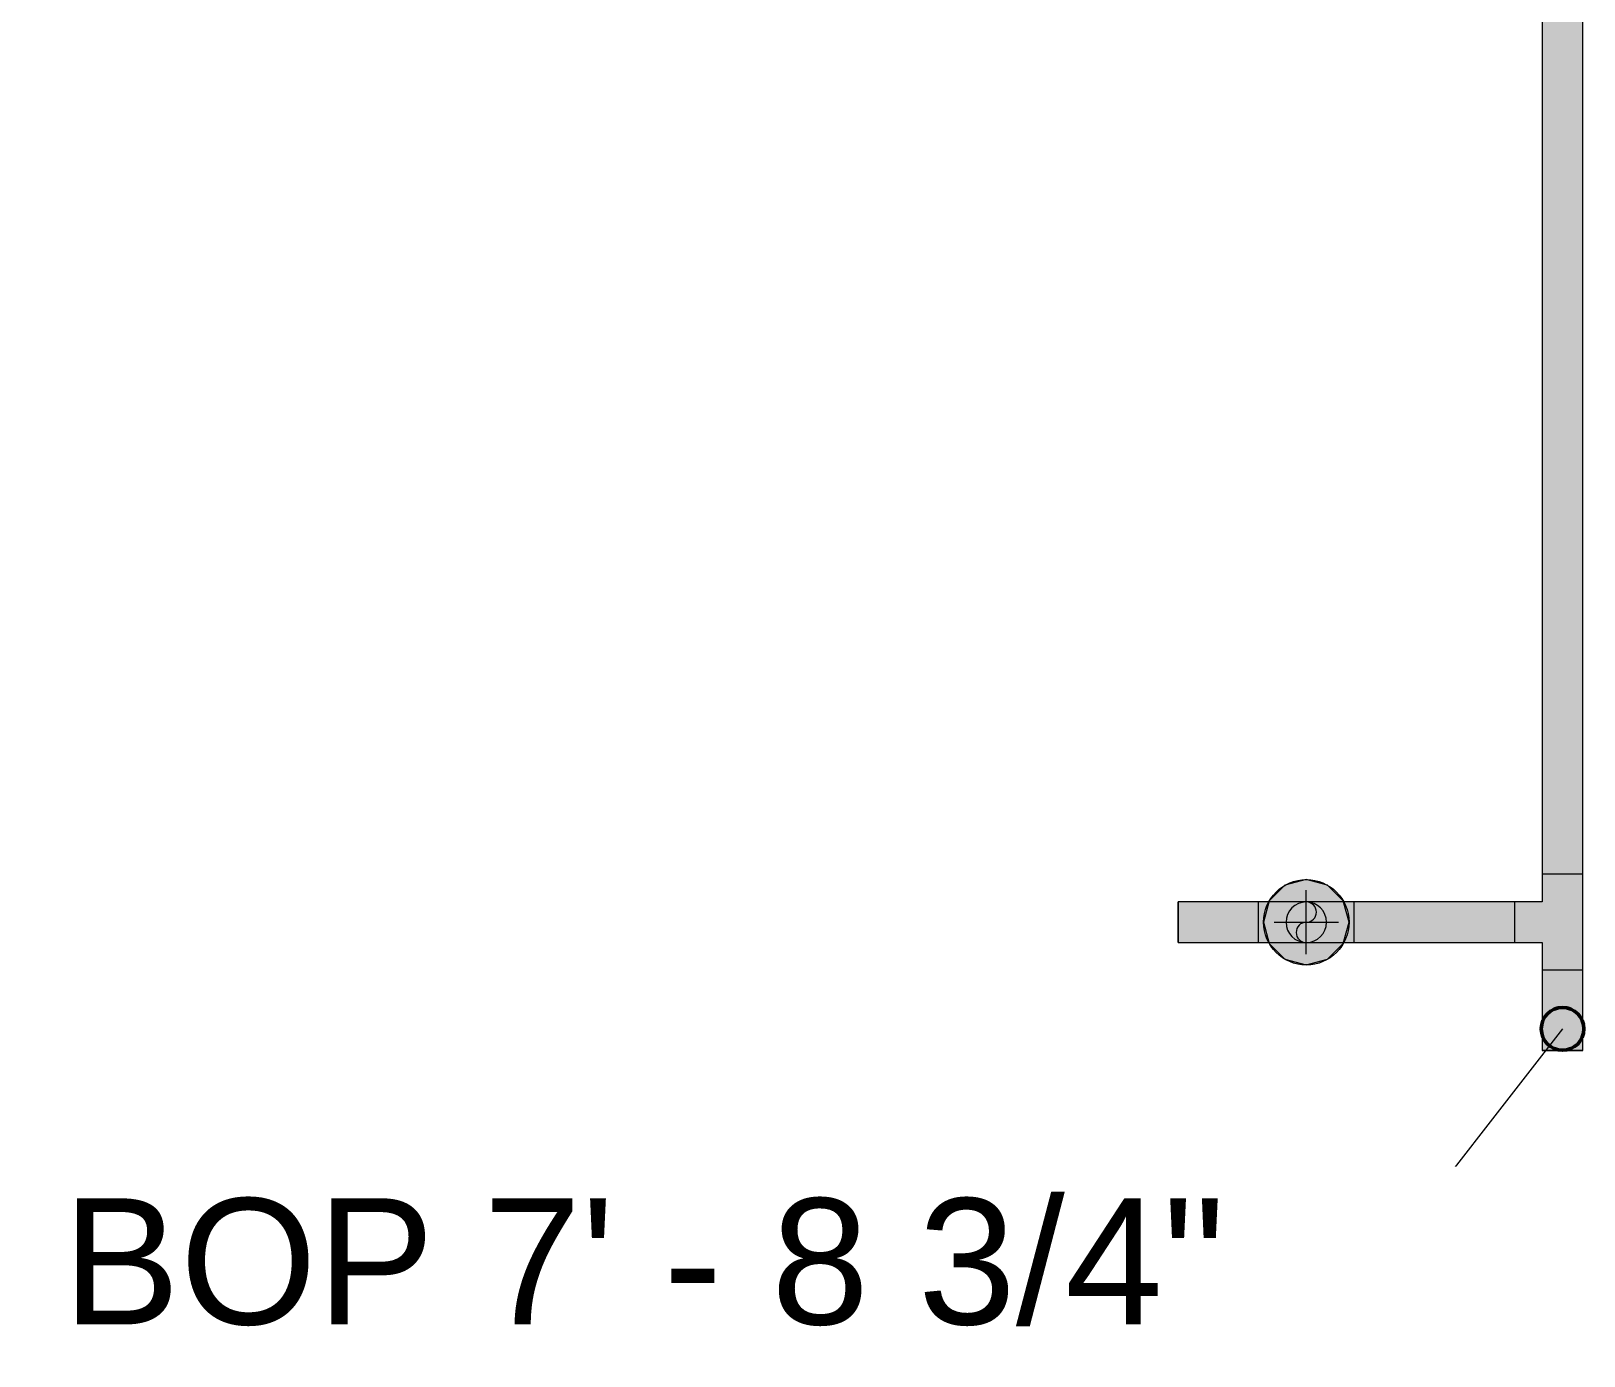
# Model space of a CAD drawing. Header units: inches. Extents: x -3385 to 41, y 7 to 1342.
# Drawn here: x -2247.7 to -2175, y 471.4 to 533.5 of the extents above; entities that cross this region are included whole.
import ezdxf

# ---------------------------------------------------------------- set-up
doc = ezdxf.new("R2010")
doc.units = ezdxf.units.IN
doc.header["$MEASUREMENT"] = 0
for name, color, linetype, lineweight in [('A-ANNO-NOTE', 131, 'Continuous', 9), ('G-ANNO-DIMS', 111, 'Continuous', 9), ('P-PIPE', 3, 'Continuous', 9), ('P-PIPE-CNTR', 3, 'Continuous', 9)]:
    doc.layers.add(name, color=color, linetype=linetype, lineweight=lineweight)
doc.styles.add('Arial', font='arial.ttf', dxfattribs={"height": 5.901198})

msp = doc.modelspace()

# ---------------------------------------------------------------- hatches: boundary and pattern name
at = {"layer": 'A-ANNO-NOTE'}
h = msp.add_hatch(color=256, dxfattribs=at)
edge = h.paths.add_edge_path(flags=0)
edge.add_arc((-2188, 491.743), 2, 0, 360)
msp.add_hatch(color=256, dxfattribs=at).paths.add_polyline_path([(-2188, 489.743), (-2187, 490.011), (-2186.268, 490.743), (-2186, 491.743), (-2186.268, 492.743), (-2187, 493.475), (-2188, 493.743), (-2189, 493.475), (-2189.732, 492.743), (-2190, 491.743), (-2189.732, 490.743), (-2189, 490.011)], flags=0)
at = {"layer": 'P-PIPE'}
for points in [[(-2176.949, 493.988), (-2176.471, 493.991), (-2175.999, 493.996), (-2175.999, 629.94), (-2176.949, 629.936), (-2176.949, 493.989)], [(-2175.049, 493.988), (-2175.049, 629.936), (-2175.524, 629.94), (-2175.999, 629.94), (-2175.999, 493.992), (-2175.08, 493.989)], [(-2190.24, 491.744), (-2190.244, 492.694), (-2193.999, 492.694), (-2193.996, 492.219), (-2193.995, 491.744), (-2192.202, 491.744)], [(-2188, 490.793), (-2187.754, 490.825), (-2187.525, 490.92), (-2187.328, 491.071), (-2187.177, 491.268), (-2187.082, 491.497), (-2187.05, 491.743), (-2187.082, 491.989), (-2187.177, 492.218), (-2187.328, 492.415), (-2187.525, 492.566), (-2187.754, 492.66), (-2188, 492.693), (-2188.246, 492.66), (-2188.475, 492.566), (-2188.672, 492.415), (-2188.823, 492.218), (-2188.918, 491.989), (-2188.95, 491.743), (-2188.918, 491.497), (-2188.823, 491.268), (-2188.672, 491.071), (-2188.475, 490.92), (-2188.246, 490.825)], [(-2188, 490.793), (-2187.753, 490.825), (-2187.524, 490.92), (-2187.326, 491.073), (-2187.175, 491.271), (-2187.081, 491.5), (-2187.05, 491.753), (-2187.082, 491.993), (-2187.18, 492.224), (-2187.33, 492.418), (-2187.53, 492.569), (-2187.758, 492.663), (-2188.011, 492.693), (-2188.249, 492.66), (-2188.479, 492.564), (-2188.674, 492.413), (-2188.824, 492.216), (-2188.918, 491.987), (-2188.95, 491.741), (-2188.918, 491.497), (-2188.918, 491.499), (-2188.95, 491.743), (-2188.916, 491.994), (-2188.823, 492.218), (-2188.669, 492.417), (-2188.47, 492.568), (-2188.234, 492.662), (-2188, 492.693), (-2187.742, 492.656), (-2187.525, 492.566), (-2187.321, 492.405), (-2187.177, 492.218), (-2187.081, 491.979), (-2187.05, 491.743), (-2187.082, 491.497), (-2187.178, 491.266), (-2187.33, 491.069), (-2187.525, 490.92), (-2187.754, 490.825), (-2188, 490.793)], [(-2178.24, 491.744), (-2178.244, 492.694), (-2185.755, 492.694), (-2185.752, 492.219), (-2185.751, 491.744), (-2178.24, 491.744)], [(-2190.244, 490.794), (-2190.24, 491.27), (-2190.24, 491.744), (-2193.995, 491.744), (-2193.999, 490.794), (-2192.202, 490.794)], [(-2185.755, 490.794), (-2178.243, 490.795), (-2178.24, 491.272), (-2178.24, 491.744), (-2185.751, 491.744), (-2185.755, 490.81)], [(-2175.049, 485.744), (-2175.049, 489.499), (-2175.524, 489.503), (-2175.999, 489.503), (-2175.999, 485.748), (-2175.08, 485.745)]]:
    msp.add_hatch(color=256, dxfattribs=at).paths.add_polyline_path(points, flags=0)
h = msp.add_hatch(color=256, dxfattribs=at)
h.paths.add_polyline_path([(-2176.915, 493.989), (-2176.95, 493.988), (-2176.95, 492.694), (-2176.915, 492.663)], flags=0)
h.paths.add_polyline_path([(-2175.049, 489.499), (-2175.049, 493.988), (-2175.521, 493.991), (-2176.915, 493.989), (-2176.915, 492.661), (-2175.996, 491.748), (-2176.95, 490.793), (-2176.95, 489.499), (-2176.471, 489.503), (-2175.08, 489.501)], flags=0)
h = msp.add_hatch(color=256, dxfattribs=at)
h.paths.add_polyline_path([(-2188, 492.694), (-2190.244, 492.694), (-2190.24, 492.219), (-2190.24, 491.744), (-2188.95, 491.746), (-2188.916, 491.998), (-2188.822, 492.22), (-2188.672, 492.416), (-2188.433, 492.584), (-2188.361, 492.623), (-2188.182, 492.677), (-2188, 492.694)], flags=0)
h.paths.add_polyline_path([(-2187.049, 491.744), (-2185.751, 491.744), (-2185.755, 492.694), (-2187.984, 492.693), (-2187.75, 492.66), (-2187.466, 492.531), (-2187.309, 492.397), (-2187.17, 492.205), (-2187.081, 491.989), (-2187.05, 491.753)], flags=0)
h = msp.add_hatch(color=256, dxfattribs=at)
h.paths.add_polyline_path([(-2178.243, 492.663), (-2178.242, 492.663), (-2176.951, 492.661)], flags=0)
h.paths.add_polyline_path([(-2176.95, 490.793), (-2175.996, 491.748), (-2176.95, 492.694), (-2178.244, 492.694), (-2178.24, 492.219), (-2178.244, 490.793)], flags=0)
h = msp.add_hatch(color=256, dxfattribs=at)
h.paths.add_polyline_path([(-2188, 490.793), (-2188, 490.793), (-2188.246, 490.825), (-2188.532, 490.956), (-2188.689, 491.089), (-2188.837, 491.301), (-2188.918, 491.498), (-2188.95, 491.744), (-2190.24, 491.743), (-2190.244, 490.793), (-2188.168, 490.793)], flags=0)
h.paths.add_polyline_path([(-2185.755, 490.793), (-2185.752, 491.269), (-2185.751, 491.744), (-2187.05, 491.734), (-2187.083, 491.49), (-2187.176, 491.268), (-2187.328, 491.07), (-2187.566, 490.903), (-2187.638, 490.864), (-2187.817, 490.81), (-2188, 490.793), (-2187.525, 490.793)], flags=0)
h = msp.add_hatch(color=256, dxfattribs=at)
h.paths.add_polyline_path([(-2176.949, 485.744), (-2176.471, 485.747), (-2176.245, 485.747), (-2176.245, 489.503), (-2176.949, 489.499)], flags=0)
h.paths.add_polyline_path([(-2176.822, 485.746), (-2176.816, 485.892), (-2176.687, 489.118)], flags=0)
h.paths.add_polyline_path([(-2176.245, 485.747), (-2175.999, 485.748), (-2175.999, 489.503), (-2176.245, 489.503)], flags=0)

# ---------------------------------------------------------------- linework, layer by layer
at = {"layer": 'A-ANNO-NOTE'}
for p, q in [((-2188, 493.743), (-2189, 493.475)), ((-2187, 493.475), (-2188, 493.743)), ((-2189, 493.475), (-2189.732, 492.743)), ((-2186.268, 492.743), (-2187, 493.475)), ((-2189.732, 492.743), (-2190, 491.743)), ((-2186, 491.743), (-2186.268, 492.743)), ((-2190, 491.743), (-2189.732, 490.743)), ((-2186.268, 490.743), (-2186, 491.743)), ((-2189.732, 490.743), (-2189, 490.011)), ((-2187, 490.011), (-2186.268, 490.743)), ((-2189, 490.011), (-2188, 489.743)), ((-2188, 489.743), (-2187, 490.011))]:
    msp.add_line(p, q, dxfattribs=at)
msp.add_circle((-2188, 491.743), 2, dxfattribs=at)
at = {"layer": 'G-ANNO-DIMS'}
for p, q in [((-2175.999, 486.751), (-2184.348, 476.016)), ((-2184.348, 476.016), (-2190.678, 476.016))]:
    msp.add_line(p, q, dxfattribs=at)
at = {"layer": 'G-ANNO-DIMS', "lineweight": 50}
msp.add_circle((-2175.999, 486.751), 1, dxfattribs=at)
at = {"layer": 'P-PIPE'}
for p, q in [((-2176.949, 629.936), (-2176.949, 493.988)), ((-2175.049, 493.988), (-2175.049, 629.936)), ((-2176.95, 493.988), (-2176.95, 492.694)), ((-2175.049, 489.499), (-2175.049, 493.988)), ((-2190.244, 492.694), (-2193.999, 492.694)), ((-2185.755, 492.694), (-2190.244, 492.694)), ((-2178.244, 492.694), (-2185.755, 492.694)), ((-2176.95, 492.694), (-2178.244, 492.694)), ((-2193.999, 490.794), (-2190.244, 490.794)), ((-2190.244, 490.793), (-2185.755, 490.793)), ((-2185.755, 490.794), (-2178.244, 490.794)), ((-2178.244, 490.793), (-2176.95, 490.793)), ((-2176.95, 490.793), (-2176.95, 489.499)), ((-2176.949, 489.499), (-2176.949, 485.744)), ((-2175.049, 485.744), (-2175.049, 489.499))]:
    msp.add_line(p, q, dxfattribs=at)
for centre, radius, start, end in [((-2188, 491.743), 0.95, 0, 180), ((-2188, 492.218), 0.475, 270, 90), ((-2188, 491.743), 0.95, 180, 0), ((-2188, 491.268), 0.475, 90, 270)]:
    msp.add_arc(centre, radius, start, end, dxfattribs=at)
for centre, major_axis, ratio, start_param, end_param in [((-2175.999, 493.988), (0.951, 0), 0.004167, 2.877763, 3.137426), ((-2175.999, 493.988), (0.951, 0), 0.004167, 2.617391, 2.875627), ((-2175.999, 493.988), (0.951, 0), 0.004167, 2.355906, 2.613827), ((-2175.999, 493.988), (0.951, 0), 0.004167, 2.094259, 2.352028), ((-2175.999, 493.988), (0.95, 0), 0.004167, 2.094395, 2.3532), ((-2175.999, 493.988), (0.95, 0), 0.004167, 1.832596, 2.09092), ((-2175.999, 493.988), (0.951, 0), 0.004167, 1.83256, 2.090228), ((-2175.999, 493.988), (0.951, 0), 0.004167, 1.570842, 1.828429), ((-2175.999, 493.988), (0.95, 0), 0.004167, 1.570796, 1.828736), ((-2175.999, 493.988), (0.951, 0), 0.004167, 1.309118, 1.56663), ((-2175.999, 493.988), (0.95, 0), 0.004167, 1.308997, 1.566578), ((-2175.999, 493.988), (0.951, 0), 0.004167, 1.0474, 1.30483), ((-2175.999, 493.988), (0.95, 0), 0.004167, 1.047198, 1.304394), ((-2175.999, 493.988), (0.951, 0), 0.004167, 0.785703, 1.043031), ((-2175.999, 493.988), (0.95, 0), 0.004167, 0.785398, 1.042114), ((-2175.999, 493.988), (0.951, 0), 0.004167, 0.524058, 0.781232), ((-2175.999, 493.988), (0.951, 0), 0.004167, 0.262583, 0.519432), ((-2175.999, 493.988), (0.951, 0), 0.004167, 0, 0.257633), ((-2193.999, 491.744), (0, 0.95), 0.004216, 0, 1.570796), ((-2193.999, 491.744), (0, 0.95), 0.004216, 4.712389, 6.283185), ((-2190.244, 491.744), (0, 0.951), 0.004216, 5.759587, 6.283185), ((-2190.244, 491.744), (0, 0.95), 0.004216, 5.498753, 5.759587), ((-2190.244, 491.744), (0, 0.951), 0.004216, 4.712389, 5.758405), ((-2190.244, 491.744), (0, 0.95), 0.004216, 5.236512, 5.497787), ((-2185.755, 491.744), (0, 0.951), 0.004216, 4.712389, 6.283185), ((-2185.755, 491.744), (0, 0.95), 0.004216, 5.498753, 5.759587), ((-2185.755, 491.744), (0, 0.95), 0.004216, 5.236512, 5.497787), ((-2178.244, 491.744), (0, 0.951), 0.004167, 6.025553, 6.283185), ((-2178.244, 491.744), (0, 0.951), 0.004167, 5.763753, 6.020602), ((-2178.244, 491.744), (0, 0.951), 0.004167, 5.501954, 5.759127), ((-2178.244, 491.744), (0, 0.951), 0.004167, 5.240154, 5.497483), ((-2193.999, 491.744), (0, 0.95), 0.004216, 1.570796, 3.141593), ((-2193.999, 491.744), (0, 0.95), 0.004216, 3.141593, 4.712389), ((-2190.244, 491.744), (0, 0.95), 0.004216, 4.974421, 5.235988), ((-2190.244, 491.744), (0, 0.95), 0.004216, 4.712389, 4.974188), ((-2190.244, 491.744), (0, 0.95), 0.004216, 4.45059, 4.712389), ((-2190.244, 491.744), (0, 0.951), 0.004216, 4.450806, 4.712389), ((-2185.755, 491.744), (0, 0.951), 0.004216, 3.141593, 4.712389), ((-2185.755, 491.744), (0, 0.95), 0.004216, 4.974421, 5.235988), ((-2185.755, 491.744), (0, 0.95), 0.004216, 4.712389, 4.974188), ((-2185.755, 491.744), (0, 0.95), 0.004216, 4.45059, 4.712389), ((-2178.244, 491.744), (0, 0.951), 0.004167, 4.978355, 5.235785), ((-2178.244, 491.744), (0, 0.951), 0.004167, 4.716556, 4.974067), ((-2178.244, 491.744), (0, 0.951), 0.004167, 4.454756, 4.712343), ((-2190.244, 491.744), (0, 0.951), 0.004216, 3.141593, 3.403392), ((-2190.244, 491.744), (0, 0.951), 0.004216, 3.405488, 3.665191), ((-2190.244, 491.744), (0, 0.95), 0.004216, 3.665191, 3.926025), ((-2190.244, 491.744), (0, 0.951), 0.004216, 3.666373, 3.926991), ((-2190.244, 491.744), (0, 0.95), 0.004216, 3.926991, 4.188266), ((-2190.244, 491.744), (0, 0.951), 0.004216, 3.927731, 4.18879), ((-2190.244, 491.744), (0, 0.95), 0.004216, 4.18879, 4.450357), ((-2190.244, 491.744), (0, 0.951), 0.004216, 4.18924, 4.45059), ((-2185.755, 491.744), (0, 0.95), 0.004216, 3.926991, 4.188266), ((-2185.755, 491.744), (0, 0.95), 0.004216, 3.665191, 3.926025), ((-2185.755, 491.744), (0, 0.95), 0.004216, 4.18879, 4.450357), ((-2178.244, 491.744), (0, 0.951), 0.004167, 3.145759, 3.405422), ((-2178.244, 491.744), (0, 0.951), 0.004167, 3.407559, 3.665794), ((-2178.244, 491.744), (0, 0.951), 0.004167, 3.669358, 3.927279), ((-2178.244, 491.744), (0, 0.951), 0.004167, 3.931157, 4.188926), ((-2178.244, 491.744), (0, 0.951), 0.004167, 4.192957, 4.450625), ((-2175.999, 489.499), (0.951, 0), 0.004167, 2.617391, 3.137426), ((-2175.999, 489.499), (0.951, 0), 0.004167, 2.355906, 2.613827), ((-2175.999, 489.499), (0.95, 0), 0.004167, 2.094395, 2.3532), ((-2175.999, 489.499), (0.951, 0), 0.004167, 2.094259, 2.352028), ((-2175.999, 489.499), (0.95, 0), 0.004167, 1.832596, 2.09092), ((-2175.999, 489.499), (0.951, 0), 0.004167, 1.83256, 2.090228), ((-2175.999, 489.499), (0.95, 0), 0.004167, 1.570796, 1.828736), ((-2175.999, 489.499), (-0.951, 0), 0.004167, 4.712435, 4.970022), ((-2175.999, 489.499), (0.951, 0), 0.004167, 1.309118, 1.56663), ((-2175.999, 489.499), (0.95, 0), 0.004167, 1.308997, 1.566578), ((-2175.999, 489.499), (0.951, 0), 0.004167, 1.0474, 1.30483), ((-2175.999, 489.499), (0.95, 0), 0.004167, 1.047198, 1.304394), ((-2175.999, 489.499), (0.951, 0), 0.004167, 0.785703, 1.043031), ((-2175.999, 489.499), (0.95, 0), 0.004167, 0.785398, 1.042114), ((-2175.999, 489.499), (0.951, 0), 0.004167, 0.524058, 0.781232), ((-2175.999, 489.499), (0.951, 0), 0.004167, 0.262583, 0.519432), ((-2175.999, 489.499), (0.951, 0), 0.004167, 0, 0.257633), ((-2175.999, 485.744), (0.95, 0), 0.004167, 1.570796, 3.141593), ((-2175.999, 485.744), (0.95, 0), 0.004167, 3.141593, 4.45059), ((-2175.999, 485.744), (0.95, 0), 0.004167, 0, 1.570796), ((-2175.999, 485.744), (0.95, 0), 0.004167, 4.974188, 6.283185)]:
    msp.add_ellipse(centre, major_axis=major_axis, ratio=ratio, start_param=start_param, end_param=end_param, dxfattribs=at)
at = {"layer": 'P-PIPE-CNTR'}
for p, q in [((-2188, 490.243), (-2188, 493.243)), ((-2189.5, 491.743), (-2186.5, 491.743))]:
    msp.add_line(p, q, dxfattribs=at)

# ---------------------------------------------------------------- next in the draw order: texts
at = {"layer": 'G-ANNO-DIMS', "insert": (-2246.238, 478.821), "char_height": 5.9012, "width": 64.872, "attachment_point": 1, "line_spacing_factor": 0.938532, "style": 'Arial', "bg_fill": 3, "box_fill_scale": 1.25, "bg_fill_color": 0, "bg_fill_transparency": 0}
msp.add_mtext('BOP 7\' - 8 3/4"', dxfattribs=at)

doc.saveas('drawing.dxf')
